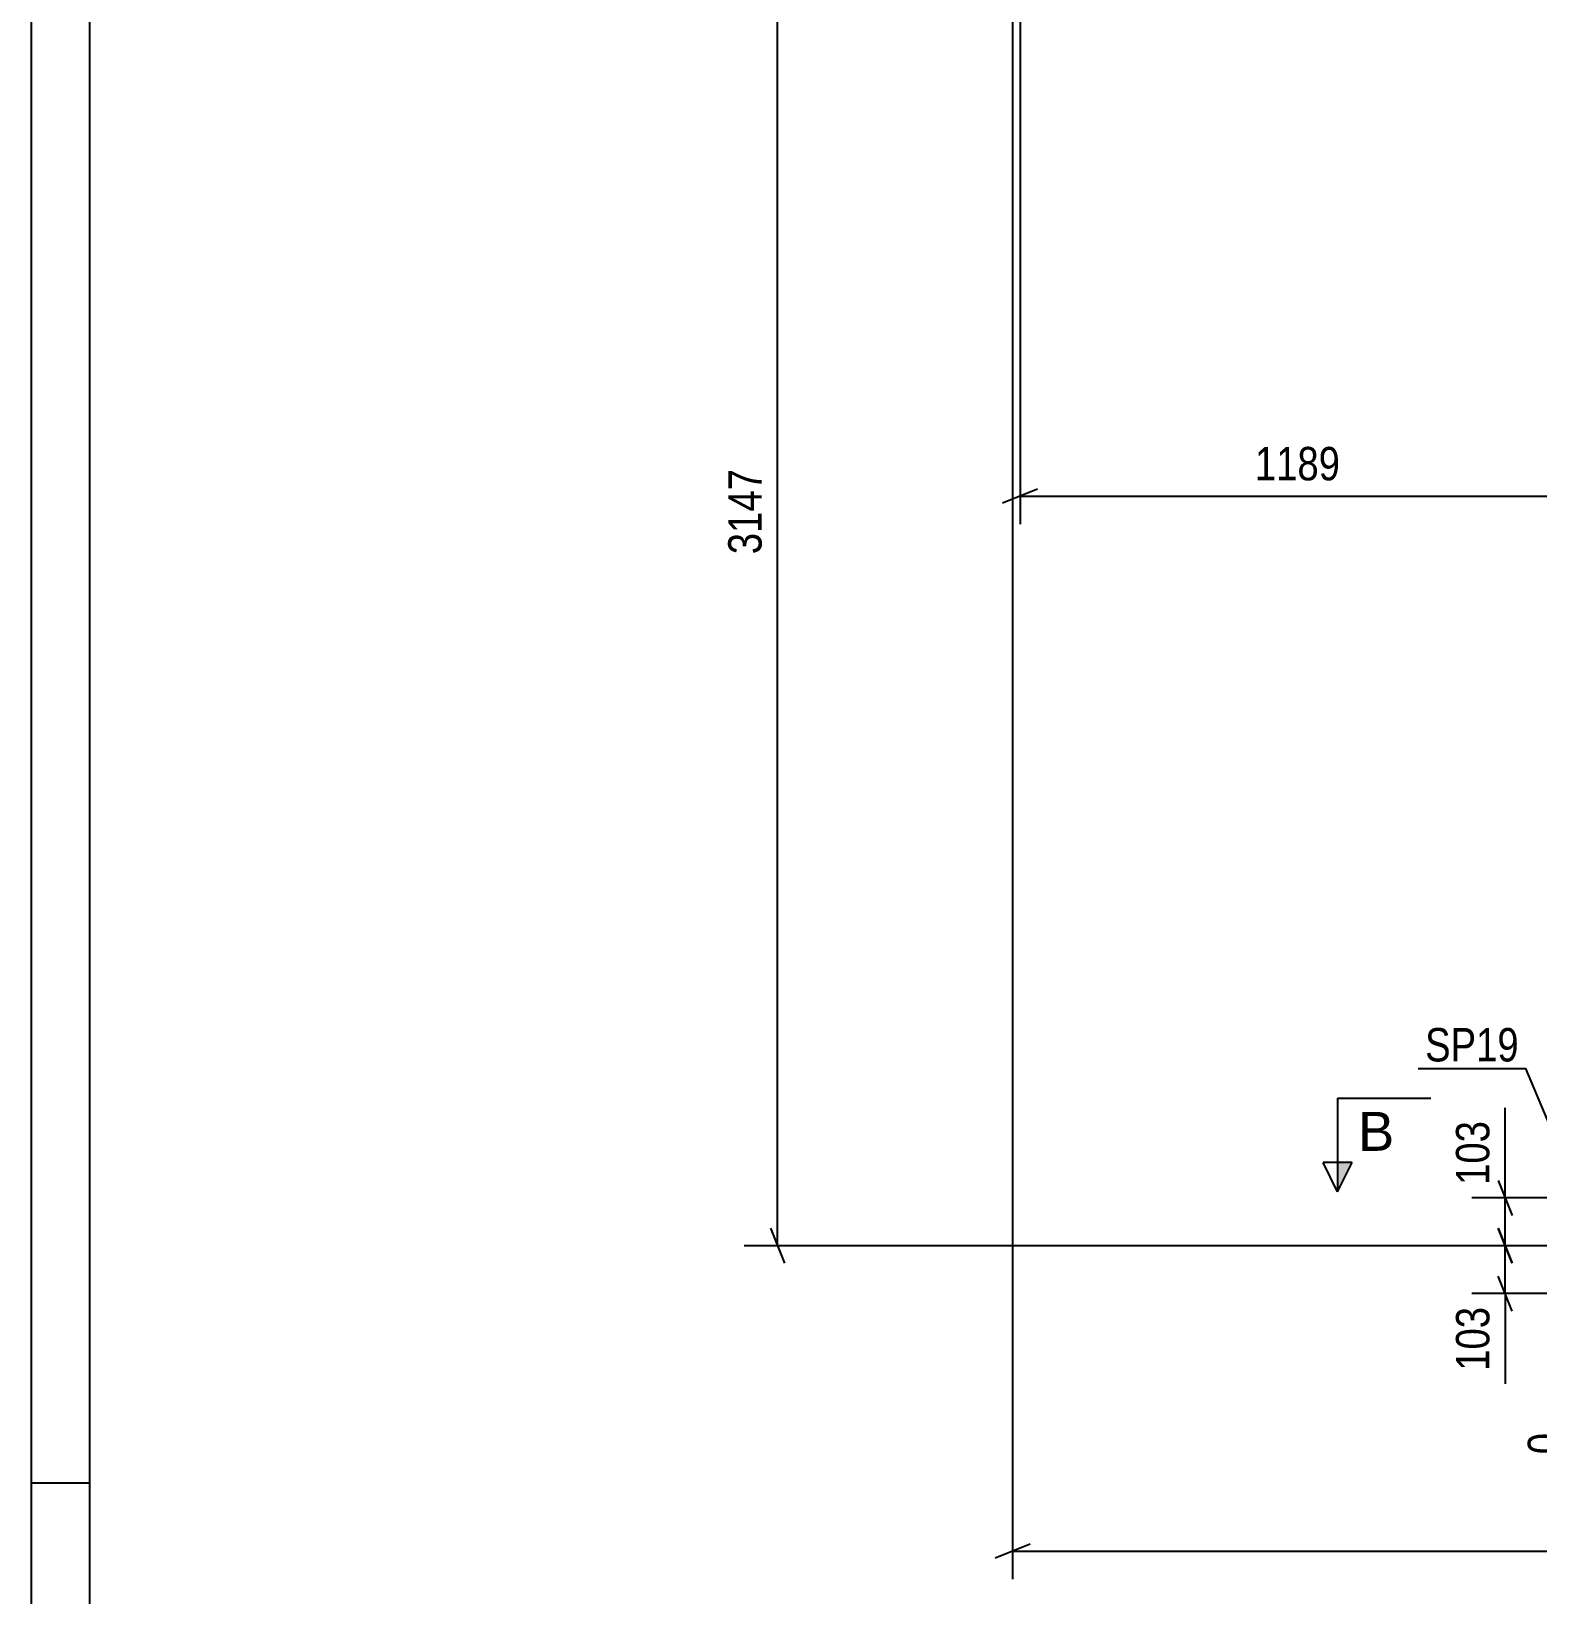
# Model space of a CAD drawing. Header units: millimetres. Extents: x -85 to 756, y -444 to 150.
# Drawn here: x -84.8 to 44.4, y -155.8 to -21.8 of the extents above; entities that cross this region are included whole.
import ezdxf

# ---------------------------------------------------------------- set-up
doc = ezdxf.new("R2010")
doc.units = ezdxf.units.MM
doc.styles.add('Arial', font='ARIAL.TTF', dxfattribs={"height": 0.2})
doc.styles.add('Arial Narrow', font='ARIALN.TTF', dxfattribs={"height": 0.2})

# ---------------------------------------------------------------- blocks, each defined once
blk = doc.blocks.new('Unknown-814409655-1133')
at = {"color": 5, "linetype": 'Continuous'}
for p, q in [((-84.75, 149.79), (-84.75, -444.21)), ((-79.75, 144.79), (-79.75, -439.21)), ((-79.75, -146.21), (-84.75, -146.21))]:
    blk.add_line(p, q, dxfattribs=at)
blk = doc.blocks.new('StraightDimension-814409655-26805 - 3620')
at = {"color": 7, "linetype": 'Continuous'}
for p, q in [((0, -3), (0, -64.01)), ((47.58, -122.22), (47.58, -58.76)), ((1.5, -61.01), (-1.5, -62.21)), ((0, -61.61), (47.58, -61.61)), ((46.08, -62.21), (49.08, -61.01))]:
    blk.add_line(p, q, dxfattribs=at)
at = {"color": 0}
blk.add_wipeout([(28.04, -60.86), (28.04, -56.66), (19.53, -56.66), (19.53, -60.86)], dxfattribs=at)
at = {"color": 3, "style": 'Arial Narrow'}
blk.add_text('1189', height=2.863, dxfattribs=at).set_placement((20.13, -60.26))
blk = doc.blocks.new('StraightDimension-814409655-4403 - 3620')
at = {"color": 7, "linetype": 'Continuous'}
for p, q in [((40.98, -124.36), (42.18, -127.36)), ((45.94, -125.86), (38.73, -125.86)), ((41.58, -129.96), (41.58, -125.86)), ((42.18, -131.46), (40.98, -128.46)), ((45.94, -129.96), (38.73, -129.96)), ((41.58, -129.96), (41.58, -137.69)), ((41.58, -129.96), (41.58, -137.69))]:
    blk.add_line(p, q, dxfattribs=at)
at = {"color": 0}
blk.add_wipeout([(40.83, -130.49), (36.63, -130.49), (36.63, -137.17), (40.83, -137.17)], dxfattribs=at)
at = {"color": 3, "style": 'Arial Narrow'}
blk.add_text('103', height=2.863, rotation=90.0002, dxfattribs=at).set_placement((40.23, -136.57))
blk = doc.blocks.new('StraightDimension-814409655-4413 - 3620')
at = {"color": 7, "linetype": 'Continuous'}
for p, q in [((41.58, -121.76), (41.58, -114.03)), ((41.58, -121.76), (41.58, -114.03)), ((40.98, -120.26), (42.18, -123.26)), ((45.94, -121.76), (38.73, -121.76)), ((41.58, -125.86), (41.58, -121.76)), ((42.18, -127.36), (40.98, -124.36)), ((45.94, -125.86), (38.73, -125.86))]:
    blk.add_line(p, q, dxfattribs=at)
at = {"color": 0}
blk.add_wipeout([(40.83, -114.55), (36.63, -114.55), (36.63, -121.24), (40.83, -121.24)], dxfattribs=at)
at = {"color": 3, "style": 'Arial Narrow'}
blk.add_text('103', height=2.863, rotation=90.0002, dxfattribs=at).set_placement((40.23, -120.64))
blk = doc.blocks.new('StraightDimension-814409655-5032 - 3620')
at = {"color": 7, "linetype": 'Continuous'}
for p, q in [((-0.64, -7.5), (-0.64, -154.44)), ((0.86, -151.44), (-2.14, -152.64)), ((-0.64, -152.04), (667.71, -152.04))]:
    blk.add_line(p, q, dxfattribs=at)
blk = doc.blocks.new('StraightDimension-814409655-5085 - 3620')
at = {"color": 7, "linetype": 'Continuous'}
for p, q in [((119.32, -124.22), (119.32, -149.21)), ((47.58, -129.5), (47.58, -143.72)), ((49.08, -139.99), (46.08, -141.19)), ((47.58, -140.59), (119.32, -140.59)), ((117.82, -141.19), (120.82, -139.99))]:
    blk.add_line(p, q, dxfattribs=at)
at = {"color": 0}
blk.add_wipeout([(87.7, -139.84), (87.7, -135.64), (79.19, -135.64), (79.19, -139.84)], dxfattribs=at)
at = {"color": 3, "style": 'Arial Narrow'}
blk.add_text('1794', height=2.863, dxfattribs=at).set_placement((79.79, -139.24))
at = {"color": 0, "linetype": 'Continuous'}
for points in [[(46.98, -141.29), (42.78, -141.29), (42.78, -144.32), (46.98, -144.32)], [(118.72, -141.29), (114.52, -141.29), (114.52, -149.81), (118.72, -149.81)]]:
    blk.add_wipeout(points, dxfattribs=at)
at = {"color": 3, "linetype": 'Continuous', "style": 'Arial Narrow'}
for s, height, p in [('1794', 2.863, (118.12, -149.21)), ('0', 2.86, (46.38, -143.72))]:
    blk.add_text(s, height=height, rotation=90.0002, dxfattribs=at).set_placement(p)
blk = doc.blocks.new('StraightDimension-814409655-5367 - 3620')
at = {"color": 7, "linetype": 'Continuous'}
for p, q in [((-20.2, -1.5), (-21.4, 1.5)), ((-1.64, 0), (-23.65, 0)), ((-20.8, -125.86), (-20.8, 0)), ((-21.4, -124.36), (-20.2, -127.36)), ((45.94, -125.86), (-23.65, -125.86))]:
    blk.add_line(p, q, dxfattribs=at)
at = {"color": 0}
blk.add_wipeout([(-21.55, -58.67), (-25.75, -58.67), (-25.75, -67.19), (-21.55, -67.19)], dxfattribs=at)
at = {"color": 3, "style": 'Arial Narrow'}
blk.add_text('3147', height=2.863, rotation=90.0002, dxfattribs=at).set_placement((-22.15, -66.59))
blk = doc.blocks.new('Mark-814409655-3975 - 3620')
at = {"color": 0}
blk.add_wipeout([(42.76, -110.06), (42.76, -107.06), (34.72, -107.06), (34.72, -110.06)], dxfattribs=at)
blk.add_wipeout([(42.76, -110.06), (42.76, -107.06), (34.72, -107.06), (34.72, -110.06)], dxfattribs=at)
at = {"color": 30, "linetype": 'Continuous'}
for p in [(34.12, -110.66), (47.25, -119.89)]:
    blk.add_line(p, (43.36, -110.66), dxfattribs=at)
at = {"color": 3, "style": 'Arial Narrow'}
blk.add_text('SP19', height=2.863, dxfattribs=at).set_placement((34.72, -110.06))
blk = doc.blocks.new('SectionMark-814409655-5517 - 3620')
at = {"linetype": 'Continuous'}
blk.add_hatch(color=6, dxfattribs=at).paths.add_polyline_path([(27.22, -118.72), (28.47, -118.72), (27.22, -121.22)])
at = {"color": 6, "linetype": 'Continuous'}
for p, q in [((27.22, -113.22), (35.22, -113.22)), ((27.22, -113.22), (27.22, -121.22)), ((27.22, -121.22), (25.97, -118.72)), ((28.47, -118.72), (25.97, -118.72)), ((27.22, -121.22), (28.47, -118.72))]:
    blk.add_line(p, q, dxfattribs=at)
at = {"color": 0, "linetype": 'Continuous'}
blk.add_wipeout([(32.08, -117.72), (32.08, -114.22), (28.97, -114.22), (28.97, -117.72)], dxfattribs=at)
at = {"color": 3, "linetype": 'Continuous', "style": 'Arial'}
blk.add_text('B', height=3.34, dxfattribs=at).set_placement((28.97, -117.72))

msp = doc.modelspace()

# ---------------------------------------------------------------- block references
msp.add_blockref('Unknown-814409655-1133', (0, 0))

# ---------------------------------------------------------------- next in the draw order: block references
for name in ['StraightDimension-814409655-26805 - 3620', 'StraightDimension-814409655-4403 - 3620']:
    msp.add_blockref(name, (0, 0))

# ---------------------------------------------------------------- next in the draw order: block references
msp.add_blockref('StraightDimension-814409655-4413 - 3620', (0, 0))

# ---------------------------------------------------------------- next in the draw order: block references
msp.add_blockref('StraightDimension-814409655-5032 - 3620', (0, 0))

# ---------------------------------------------------------------- next in the draw order: block references
msp.add_blockref('StraightDimension-814409655-5085 - 3620', (0, 0))

# ---------------------------------------------------------------- next in the draw order: block references
msp.add_blockref('StraightDimension-814409655-5367 - 3620', (0, 0))

# ---------------------------------------------------------------- next in the draw order: block references
msp.add_blockref('Mark-814409655-3975 - 3620', (0, 0))

# ---------------------------------------------------------------- next in the draw order: block references
msp.add_blockref('SectionMark-814409655-5517 - 3620', (0, 0))

doc.saveas('drawing.dxf')
